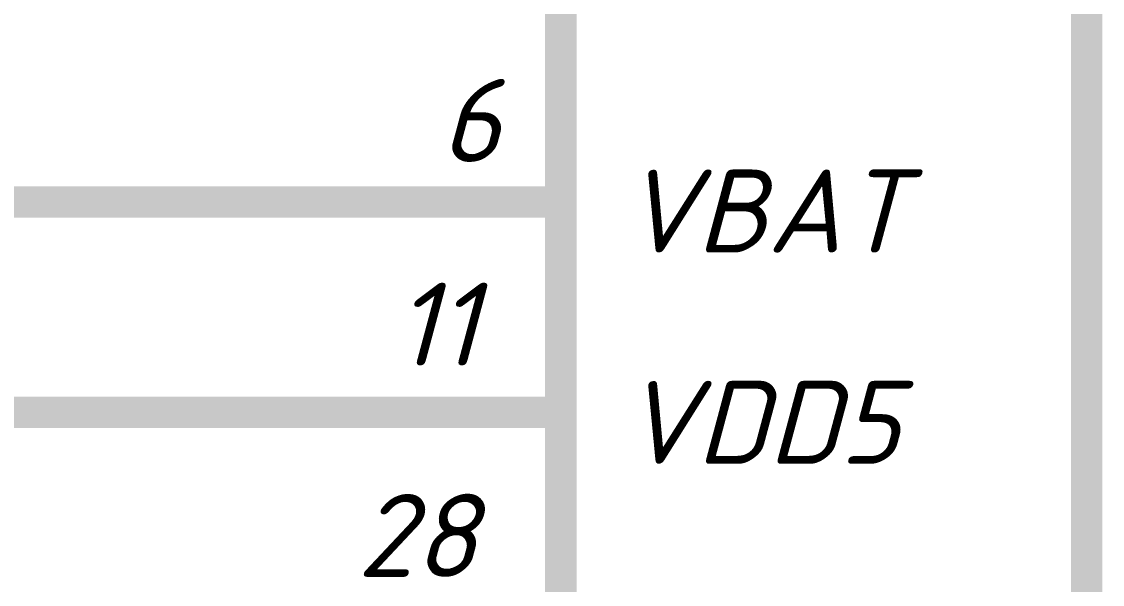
# Model space of a CAD drawing. Header units: inches. Extents: x 0 to 841, y 0 to 594.
# Drawn here: x 342.18 to 367.9, y 290.89 to 304.29 of the extents above; entities that cross this region are included whole.
import ezdxf

# ---------------------------------------------------------------- set-up
doc = ezdxf.new("R2010")
doc.units = ezdxf.units.IN
doc.layers.add('Sheet', color=255, linetype='Continuous')
doc.styles.get("Standard").update_dxf_attribs({"font": 'isocpeui.ttf'})

msp = doc.modelspace()

# ---------------------------------------------------------------- linework, layer by layer
at = {"layer": 'Sheet'}
for points in [[(355.013, 159.999, 0.749, 0.749, 0), (355.013, 449.992, 0.749, 0.749, 0)], [(367.522, 449.992, 0.749, 0.749, 0), (367.522, 159.999, 0.749, 0.749, 0)], [(350.005, 299.998, 0.749, 0.749, 0), (312.512, 299.998, 0.749, 0.749, 0), (312.512, 274.99, 0.749, 0.749, 0), (280.015, 274.99, 0.749, 0.749, 0), (262.509, 274.99, 0.749, 0.749, 0), (257.512, 274.99, 0.749, 0.749, 0)], [(355.013, 299.998, 0.749, 0.749, 0), (350.005, 299.998, 0.749, 0.749, 0)], [(355.013, 299.998, 0.3, 0.3, 0), (350.005, 299.998, 0.3, 0.3, 0)], [(350.005, 294.99, 0.749, 0.749, 0), (317.508, 294.99, 0.749, 0.749, 0), (317.508, 262.491, 0.749, 0.749, 0), (310.008, 262.491, 0.749, 0.749, 0), (305.011, 262.491, 0.749, 0.749, 0)], [(355.013, 294.99, 0.749, 0.749, 0), (350.005, 294.99, 0.749, 0.749, 0)], [(355.013, 294.99, 0.3, 0.3, 0), (350.005, 294.99, 0.3, 0.3, 0)]]:
    msp.add_lwpolyline(points, format="xyseb", dxfattribs=at)

# ---------------------------------------------------------------- texts
for s, height, p in [('6', 1.976, (352.138, 300.953)), ('VBAT', 1.9764, (356.45, 298.797)), ('11', 1.9764, (351.06, 296.102)), ('VDD5', 1.9764, (356.45, 293.766)), ('28', 1.9764, (350.162, 291.071))]:
    msp.add_text(s, height=height, dxfattribs=at).set_placement(p)

doc.saveas('drawing.dxf')
